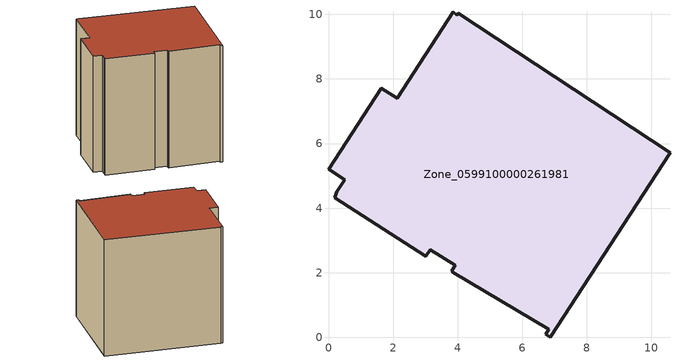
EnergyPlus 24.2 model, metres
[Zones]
Zone_0599100000261981
 floor ground (C_G): 3.01,2.5 0.2,4.33 0.26,4.5 0.5,4.88 0,5.2 1.63,7.72 2.13,7.4 3.87,10.08 3.97,9.97 4.02,10.04 10.58,5.71 6.87,0 6.72,0.09 6.82,0.25 3.85,2.01 3.81,2.06 3.92,2.23 3.15,2.71 z0
 wall outside (C_F): 1.63,7.72 0,5.2 0.5,4.88 0.26,4.5 0.2,4.33 3.01,2.5 3.15,2.71 3.92,2.23 3.81,2.06 3.85,2.01 6.82,0.25 6.72,0.09 6.87,0 10.58,5.71 4.02,10.04 3.97,9.97 3.87,10.08 2.13,7.4 1.63,7.72 z0:8.24
 roof outside (C_R): 6.82,0.25 6.72,0.09 6.87,0 10.58,5.71 4.02,10.04 3.97,9.97 3.87,10.08 2.13,7.4 1.63,7.72 0,5.2 0.5,4.88 0.26,4.5 0.2,4.33 3.01,2.5 3.15,2.71 3.92,2.23 3.81,2.06 3.85,2.01 z8.24
[BUILDING]
Pand.0599100000261981: North Axis=0; Terrain=City; Loads Convergence Tolerance Value=0.04; Temperature Convergence Tolerance Value=0.4; Solar Distribution=FullExterior; Maximum Number of Warmup Days=25; Minimum Number of Warmup Days=1
[Site:Location]
Rotterdam.The.Hague.AP_ZH_NLD Design_Conditions: Latitude=51.96; Longitude=4.45; Time Zone=1; Elevation=-4.5
[SITE:GROUNDTEMPERATURE:BUILDINGSURFACE]
18, 18, 18, 18, 18, 18, 18, 18, 18, 18, 18, 18
[MATERIAL] Thermal Absorptance=0.9; Solar Absorptance=0.7; Visible Absorptance=0.7
Name | Roughness | Thickness | Conductivity | Density | Specific Heat
G.TC.1946-1964 | MediumSmooth | 0.15 | 1 | 540 | 1210
F.TC.1946-1964 | Rough | 0.3 | 0.857143 | 1920 | 840
R.TC.1946-1964 | MediumRough | 0.2 | 0.235294 | 1500 | 1000
[CONSTRUCTION]
C_G: G.TC.1946-1964
C_F: F.TC.1946-1964
C_R: R.TC.1946-1964
[ZONE]
Zone_0599100000261981: Type=1; Multiplier=1; Ceiling Height=Autocalculate; Volume=Autocalculate; Floor Area=autocalculate; Part of Total Floor Area=Yes
[ZONEINFILTRATION:DESIGNFLOWRATE]
Infil_Zone_0599100000261981: Zone or ZoneList or Space or SpaceList=Zone_0599100000261981; Schedule=AlwaysOn; Design Flow Rate Calculation Method=Flow/Area; Flow Rate per Floor Area=0.003; Constant Term Coefficient=1; Temperature Term Coefficient=0; Velocity Term Coefficient=0; Velocity Squared Term Coefficient=0
[HVACTEMPLATE:ZONE:IDEALLOADSAIRSYSTEM]
Zone_0599100000261981: Maximum Heating Supply Air Temperature=50; Minimum Cooling Supply Air Temperature=13; Maximum Heating Supply Air Humidity Ratio=0.0156; Minimum Cooling Supply Air Humidity Ratio=0.0077; Heating Limit=NoLimit; Cooling Limit=NoLimit; Dehumidification Control Type=ConstantSensibleHeatRatio; Cooling Sensible Heat Ratio=0.7; Dehumidification Setpoint=60; Humidification Control Type=None; Humidification Setpoint=30; Outdoor Air Method=None; Outdoor Air Flow Rate per Person=0.00944; Outdoor Air Flow Rate per Zone Floor Area=0; Outdoor Air Flow Rate per Zone=0; Demand Controlled Ventilation Type=None; Outdoor Air Economizer Type=NoEconomizer; Heat Recovery Type=None; Sensible Heat Recovery Effectiveness=0.7; Latent Heat Recovery Effectiveness=0.65
[ZONECONTROL:THERMOSTAT]
ThermostatControl_Zone_0599100000261981: Zone or ZoneList=Zone_0599100000261981; Control Type Schedule=DualSetpointControlType; Control 1=Thermostat_Zone_0599100000261981; Temperature Difference Between Cutout And Setpoint=0
[THERMOSTATSETPOINT:DUALSETPOINT]
Thermostat_Zone_0599100000261981: Heating Setpoint Temperature Schedule=HeatingSetpoint_Zone_0599100000261981; Cooling Setpoint Temperature Schedule=CoolingSetpoint_Zone_0599100000261981
[SCHEDULE:COMPACT]
HeatingSetpoint_Zone_0599100000261981: Through: 12/31, For: AllDays, Until: 24:00, 21
CoolingSetpoint_Zone_0599100000261981: Through: 12/31, For: AllDays, Until: 24:00, 24
DualSetpointControlType: Through: 12/31, For: AllDays, Until: 24:00, 4
AlwaysOn: Through: 12/31, For: AllDays, Until: 24:00, 1
